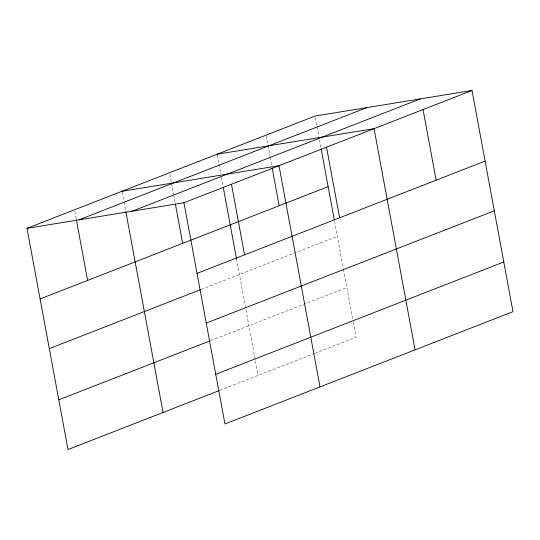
<?xml version="1.0" encoding="UTF-8"?>
<svg xmlns="http://www.w3.org/2000/svg" width="540" height="540" viewBox="0 0 540 540"><rect width="100%" height="100%" fill="white"/><g stroke="black" fill="none" stroke-linecap="round" stroke-linejoin="round"><path stroke-width="0.41" stroke-dasharray="2.7 2.03" d="M201.238 289.406L337.358 236.351M210.728 340.605L346.842 287.55M219.935 390.292L314.078 353.599M314.861 353.295L356.056 337.244L352.985 320.679M315.36 117.686L316.885 125.894M317.034 126.718L318.863 136.573M319.471 139.853L320.996 148.068M334.591 221.447L343.325 268.556M343.481 269.386L352.829 319.849M266.24 135.952L267.914 144.983M268.07 145.807L270.047 156.478M270.196 157.302L271.87 166.334M217.269 155.034L220.772 173.921M221.38 177.208L223.054 186.239M236.5 258.788L258.113 375.415M169.891 174.38L171.416 182.594M171.565 183.418L173.543 194.09M173.698 194.913L175.216 203.121M122.209 192.085L123.883 201.123M124.038 201.94L125.712 210.971M74.837 211.43L76.356 219.645"/><path stroke-width="0.81" d="M219.159 390.596L67.999 449.516L27 228.319L315.056 116.039L472.001 90.484L513 311.681L224.944 423.961L183.944 202.757L472.001 90.484M78.793 219.881L366.849 107.608M132.151 211.194L420.214 98.921M40.088 298.937L328.144 186.665M197.032 273.382L485.089 161.102M49.295 348.624L200.455 289.71M206.246 323.069L494.303 210.796M58.786 399.823L209.945 340.909M215.73 374.267L503.793 261.995M217.121 154.217L374.065 128.662L415.058 349.859M122.06 191.268L279.005 165.713L320.004 386.91M27 228.319L183.944 202.757M423.036 109.573L436.124 180.191M326.531 147.184L339.62 217.802M321.145 148.892L334.287 219.787M272.174 167.974L279.18 205.747M231.478 184.234L244.566 254.853M223.209 187.063L236.5 258.788M175.372 203.945L182.675 243.358M125.867 211.795L163.053 412.465M76.356 219.645L87.615 280.409"/></g></svg>
